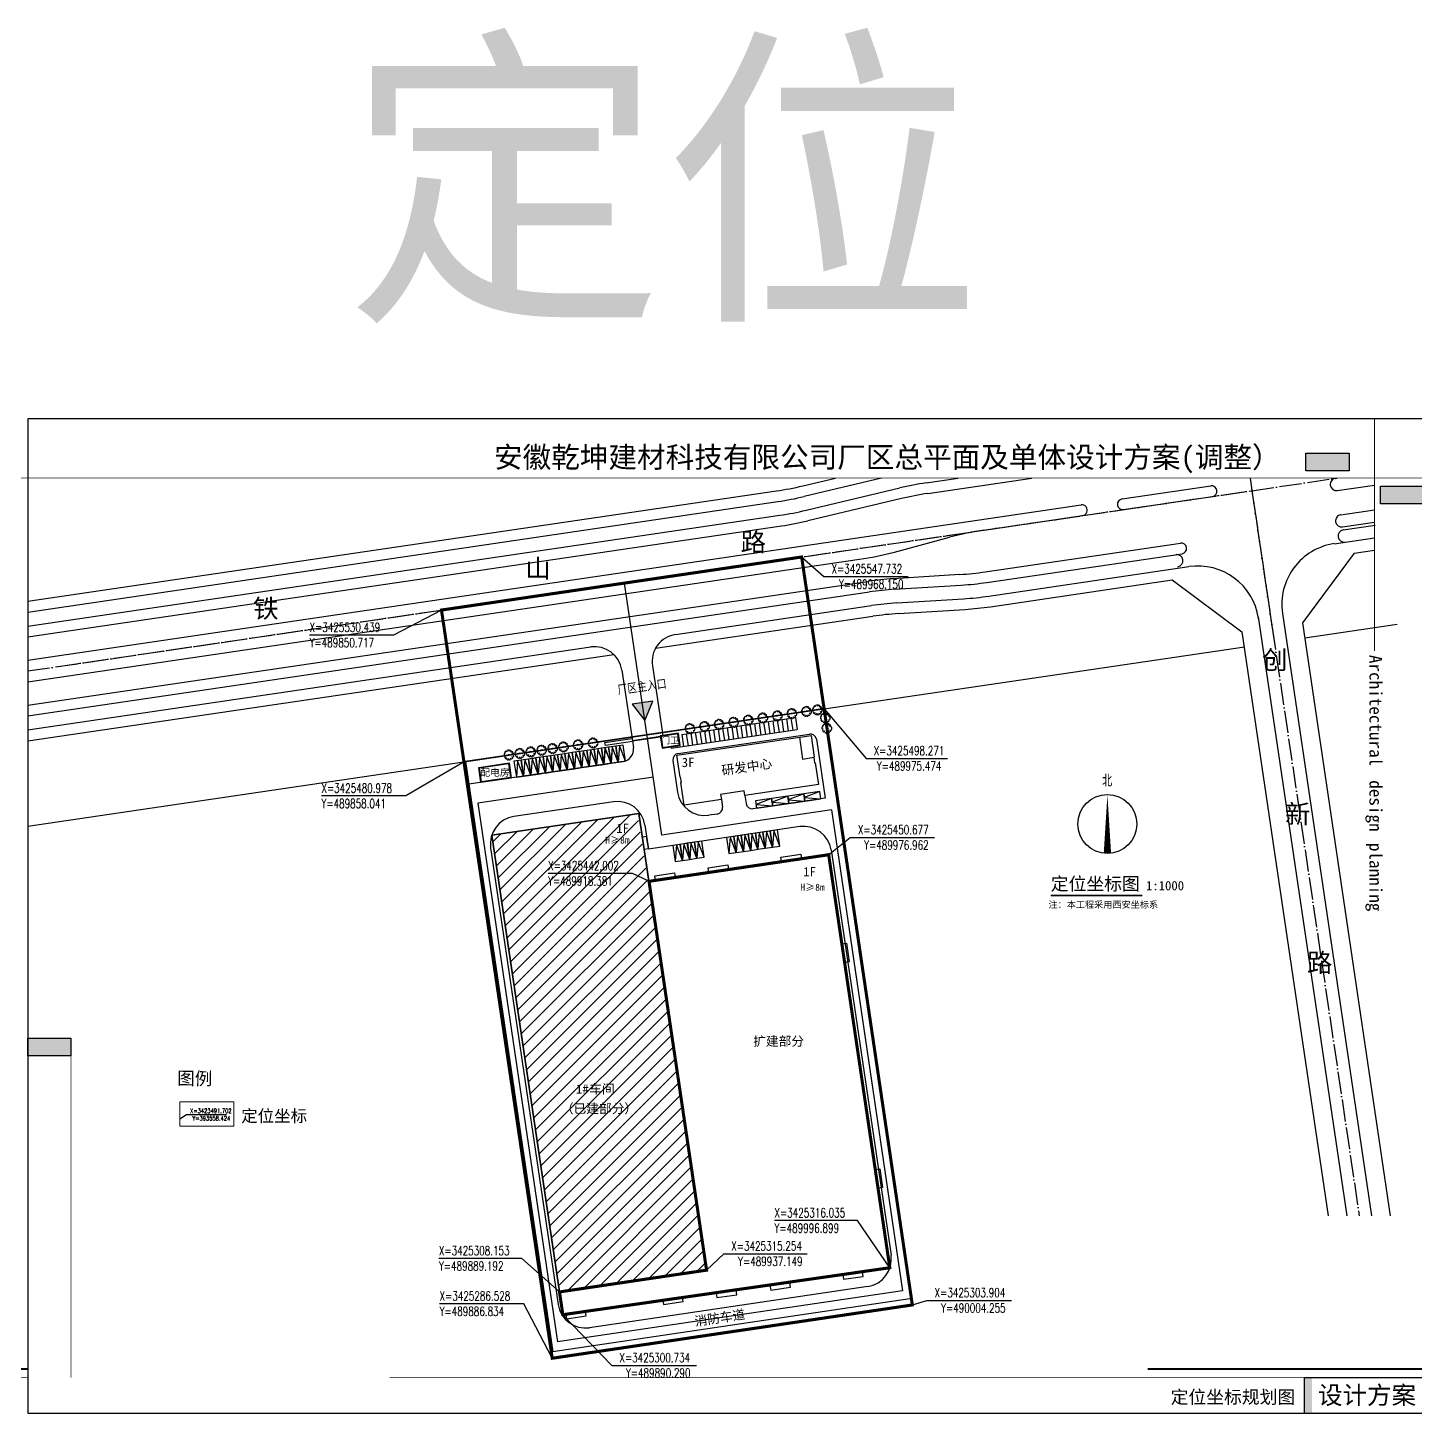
# Model space of a CAD drawing. Header units: millimetres. Extents: x 475841 to 500774, y 3420694 to 3426131.
# Drawn here: x 498940.1 to 499392.5, y 3425615.2 to 3426066.8 of the extents above; entities that cross this region are included whole.
import ezdxf

# ---------------------------------------------------------------- set-up
doc = ezdxf.new("R2010")
doc.units = ezdxf.units.MM
doc.header["$LTSCALE"] = 10
for name, pattern in [('ACAD_ISO04W100', [30.5, 24, -3, 0.5, -3]), ('ACAD_ISO05W100', [33, 24, -3, 0, -3, 0, -3]), ('DASH', [0.35, 0.25, -0.1]), ('LINETYPE1', [500.1, 500, -0.1])]:
    doc.linetypes.add(name, pattern=pattern)
doc.layers.get('0').update_dxf_attribs({"linetype": 'CONTINUOUS'})
doc.layers.get('Defpoints').update_dxf_attribs({"linetype": 'CONTINUOUS'})
for name, color, linetype in [('99999', 7, 'CONTINUOUS'), ('DIM_COOR', 3, 'CONTINUOUS'), ('DIM_SYMB', 3, 'CONTINUOUS'), ('E02', 7, 'CONTINUOUS'), ('PUB_TEXT', 7, 'CONTINUOUS'), ('PUB_TITLE', 4, 'CONTINUOUS'), ('Road', 7, 'CONTINUOUS'), ('ROAD-1', 75, 'CONTINUOUS'), ('TREE', 66, 'CONTINUOUS'), ('XROAD', 7, 'CONTINUOUS'), ('停车位', 152, 'CONTINUOUS'), ('原道路', 7, 'CONTINUOUS'), ('建筑', 2, 'CONTINUOUS'), ('建筑外', 2, 'CONTINUOUS'), ('用地红线', 1, 'CONTINUOUS'), ('线', 144, 'CONTINUOUS'), ('道路', 150, 'CONTINUOUS')]:
    doc.layers.add(name, color=color, linetype=linetype)
doc.layers.add('gfgf', color=3, linetype='CONTINUOUS', lineweight=5)
doc.styles.add('_TCH_DIM', font='SIMPLEX', dxfattribs={"bigfont": 'GBCBIG'})
doc.styles.add('DIMST', font='SimSun.ttf', dxfattribs={"width": 0.8})
doc.styles.add('宋体', font='NSimSun.ttf')
doc.styles.add('黑体', font='simhei.ttf', dxfattribs={"width": 0.8, "height": 25})

# ---------------------------------------------------------------- blocks, each defined once
blk = doc.blocks.new('dfghfg')
at = {"layer": 'TREE', "color": 68, "linetype": 'ByBlock'}
for p, q in [((509406.27, 3423593.02), (509406.62, 3423593.06)), ((509406.62, 3423593.06), (509406.36, 3423593.2)), ((509406.36, 3423593.2), (509406.36, 3423593.2))]:
    blk.add_line(p, q, dxfattribs=at)
blk.add_circle((509407.71, 3423592.55), 0.115, dxfattribs=at)
for centre, radius, start, end in [((509407.79, 3423592.49), 1.61, 160.8426, 187.275), ((509405.98, 3423589.66), 2.64, 77.3728, 85.4649), ((509407.8, 3423590.98), 1.76, 134.7782, 147.3315), ((509407.79, 3423592.49), 1.57, 200.8103, 231.4392), ((509407.79, 3423592.49), 1.58, 126.0751, 153.6245), ((509407.06, 3423591.29), 0.262, 97.741, 188.8108), ((509406.75, 3423593.1), 0.673, 48.5203, 80.5151), ((509403.76, 3423590.92), 3.32, 2.9465, 10.9238), ((509407.79, 3423592.49), 1.57, 243.1498, 261.8356), ((509407.79, 3423592.49), 1.6, 89.3321, 114.3856), ((509406.84, 3423593.68), 0.39, 343.6555, 39.76), ((509408.19, 3423591.15), 0.661, 160.6008, 199.3992), ((509408.11, 3423591.41), 0.534, 186.1911, 248.4952), ((509407.29, 3423593.83), 0.579, 352.0775, 26.6129), ((509407.56, 3423594.25), 0.606, 304.1868, 338.5411), ((509407.79, 3423592.49), 1.58, 274.7236, 290.3277), ((509407.79, 3423592.49), 1.59, 62.8767, 77.7021), ((509408.7, 3423591.35), 0.49, 170.6314, 220.6278), ((509408.79, 3423592.13), 0.9, 230.4582, 263.1093), ((509408.05, 3423593.91), 0.461, 315.8454, 359.7651), ((509407.08, 3423598.27), 4.9, 285.4397, 290.7099), ((509409.05, 3423592.61), 0.701, 83.5323, 121.6544), ((509410.69, 3423598.75), 5.9, 250.0865, 256.3451), ((509407.79, 3423592.49), 1.54, 305.394, 326.2464), ((509408.89, 3423593.88), 1.97, 266.7455, 282.0146), ((509407.81, 3423590.59), 1.64, 39.6536, 53.993), ((509407.79, 3423592.49), 1.57, 31.4098, 49.4753), ((509407.79, 3423592.49), 1.6, 340.3307, 19.43)]:
    blk.add_arc(centre, radius, start, end, dxfattribs=at)
blk = doc.blocks.new('fgh')
at = {"layer": '线'}
for points in [[(490802.03, 3425524.69), (490815.46, 3425524.69), (490815.46, 3425530.2), (490802.03, 3425530.2)], [(490825.18, 3425514.42), (490838.61, 3425514.42), (490838.61, 3425519.93), (490825.18, 3425519.93)], [(490405.09, 3425343.06), (490418.52, 3425343.06), (490418.52, 3425348.57), (490405.09, 3425348.57)]]:
    blk.add_hatch(color=253, dxfattribs=at).paths.add_polyline_path(points)
h = blk.add_hatch(color=253, dxfattribs=at)
h.paths.add_polyline_path([(490841.68, 3425232.11), (490841.68, 3425243.14), (490801.51, 3425243.14), (490801.51, 3425232.11)])
h.paths.add_polyline_path([(490803.95, 3425232.35), (490839.35, 3425232.35), (490839.35, 3425243.28), (490803.95, 3425243.28)])
at = {"color": 253}
for points, const_width in [([(490823.31, 3425540.81), (490823.31, 3425468.77)], 0.22), ([(490841.68, 3425522.44), (490405.09, 3425522.44)], 0.22), ([(490418.52, 3425348.57), (490418.52, 3425243.14)], 0.22), ([(490841.68, 3425245.82), (490752.91, 3425245.82)], 0.588)]:
    blk.add_lwpolyline(points, dxfattribs=dict(at, const_width=const_width))
at = {"layer": 'PUB_TITLE', "color": 6}
blk.add_lwpolyline([(490405.09, 3425232.11), (490841.68, 3425232.11), (490841.68, 3425540.81), (490405.09, 3425540.81)], close=True, dxfattribs=at)
at = {"layer": '线', "color": 253}
for points in [[(490802.03, 3425530.2), (490815.46, 3425530.2), (490815.46, 3425524.69), (490802.03, 3425524.69)], [(490825.18, 3425519.93), (490838.61, 3425519.93), (490838.61, 3425514.42), (490825.18, 3425514.42)], [(490405.09, 3425348.57), (490418.52, 3425348.57), (490418.52, 3425343.06), (490405.09, 3425343.06)], [(490841.68, 3425243.14), (490801.51, 3425243.14), (490801.51, 3425232.11), (490841.68, 3425232.11)]]:
    blk.add_lwpolyline(points, close=True, dxfattribs=at)
at = {"layer": '线', "color": 253, "const_width": 0.22}
blk.add_lwpolyline([(490841.68, 3425243.14), (490517.49, 3425243.14)], dxfattribs=at)
at = {"layer": 'PUB_TEXT', "style": '宋体'}
for s, height, p in [('安徽乾坤建材科技有限公司厂区总平面及单体设计方案(调整）', 6.5127, (490549.88, 3425525.7)), ('设计方案', 5.582, (490805.77, 3425234.95))]:
    blk.add_text(s, height=height, dxfattribs=at).set_placement(p)
for s, height, p in [('Architectural', 3.9076, (490821.75, 3425467.55)), ('design', 3.908, (490821.75, 3425428.64)), ('planning', 3.908, (490821.75, 3425409.19))]:
    blk.add_text(s, height=height, rotation=270, dxfattribs=at).set_placement(p)
blk = doc.blocks.new('sdfedf')
at = {"layer": '停车位', "linetype": 'Continuous', "flags": 128}
for points in [[(40390647.63, 3427557.29), (40390647.63, 3427562.59), (40390650.03, 3427562.59), (40390650.03, 3427557.29), (40390647.63, 3427557.29)], [(40390647.63, 3427557.29), (40390648.83, 3427562.59), (40390650.03, 3427557.29)]]:
    blk.add_lwpolyline(points, dxfattribs=at)
blk = doc.blocks.new('6')
at = {"layer": '建筑', "color": 8, "elevation": 1.33}
for points in [[(491009.53, 3426077.69), (491008.75, 3426082.93), (491006.38, 3426082.58), (491007.15, 3426077.34), (491009.53, 3426077.69)], [(491009.53, 3426077.69), (491007.57, 3426082.75), (491007.15, 3426077.34)]]:
    blk.add_lwpolyline(points, dxfattribs=at)

msp = doc.modelspace()

# ---------------------------------------------------------------- hatches: boundary and pattern name
msp.add_hatch(color=1).paths.add_polyline_path([(499137.208, 3425846.374), (499141.332, 3425840.981), (499143.94, 3425847.249)])
h = msp.add_hatch()
h.set_pattern_fill('ANSI31', color=256, scale=2, style=0)
h.set_pattern_definition([(45, (9224.2732, 346.565), (-2.2450640303, 2.2450640303), [])])
h.paths.add_polyline_path([(499091.423, 3425803.575), (499138.886, 3425810.603), (499161.422, 3425661.819), (499113.465, 3425654.718)])

# ---------------------------------------------------------------- linework, layer by layer
at = {"color": 253}
for points, const_width in [([(498940.084, 3425920.009), (498481.664, 3425920.009)], 0.232), ([(498940.084, 3425629.557), (498846.872, 3425629.557)], 0.617)]:
    msp.add_lwpolyline(points, dxfattribs=dict(at, const_width=const_width))
at = {"color": 1, "elevation": 1.333}
msp.add_lwpolyline([(499143.94, 3425847.249), (499137.208, 3425846.374), (499141.332, 3425840.981)], close=True, dxfattribs=at)
at = {"layer": 'Defpoints', "elevation": 1.333, "flags": 128}
for points in [[(499192.424, 3425894.297), (499228.528, 3425650.469)], [(499074.99, 3425877.004), (499111.107, 3425633.093)]]:
    msp.add_lwpolyline(points, dxfattribs=at)
at = {"layer": 'DIM_COOR', "color": 3}
for p, q in [((499192.424, 3425894.297), (499199.673, 3425887.902)), ((499199.673, 3425887.902), (499227.173, 3425887.902)), ((499075.03, 3425877.01), (499059.364, 3425868.839)), ((499059.364, 3425868.839), (499031.974, 3425868.839)), ((499199.748, 3425844.837), (499213.511, 3425828.613)), ((499082.353, 3425827.549), (499063.337, 3425816.401)), ((499213.511, 3425828.613), (499240.021, 3425828.613)), ((499063.337, 3425816.401), (499035.837, 3425816.401)), ((499201.235, 3425797.242), (499208.288, 3425802.852)), ((499208.288, 3425802.852), (499235.788, 3425802.852)), ((499137.266, 3425791.166), (499109.766, 3425791.166)), ((499142.654, 3425788.567), (499137.266, 3425791.166)), ((499210.635, 3425677.98), (499183.575, 3425677.98)), ((499221.172, 3425662.6), (499210.635, 3425677.98)), ((499101.212, 3425665.622), (499074.152, 3425665.622)), ((499113.465, 3425654.718), (499101.212, 3425665.622)), ((499161.422, 3425661.819), (499167.017, 3425667.131)), ((499167.017, 3425667.131), (499194.187, 3425667.131)), ((499101.864, 3425650.839), (499074.364, 3425650.839)), ((499111.107, 3425633.093), (499101.864, 3425650.839)), ((499228.528, 3425650.469), (499233.274, 3425651.935)), ((499233.274, 3425651.935), (499260.884, 3425651.935)), ((499114.564, 3425647.299), (499130.511, 3425630.781)), ((499130.511, 3425630.781), (499158.121, 3425630.781))]:
    msp.add_line(p, q, dxfattribs=at)
at = {"layer": 'DIM_COOR', "linetype": 'LINETYPE1'}
for p, q in [((498989.721, 3425711.183), (498991.863, 3425712.533)), ((498991.863, 3425712.533), (499004.852, 3425712.533))]:
    msp.add_line(p, q, dxfattribs=at)
at = {"layer": 'DIM_SYMB', "linetype": 'Continuous', "elevation": 1.333}
msp.add_lwpolyline([(499292.128, 3425797.643, 2.4, 0, 0), (499292.128, 3425816.843, 0, 0, 0)], format="xyseb", dxfattribs=at)
at = {"layer": 'DIM_SYMB', "const_width": 0.56, "elevation": 1.333}
msp.add_lwpolyline([(499273.664, 3425783.947), (499303.471, 3425783.947)], dxfattribs=at)
at = {"layer": 'DIM_SYMB', "linetype": 'Continuous'}
msp.add_circle((499292.128, 3425807.243, 1.333), 9.6, dxfattribs=at)
at = {"layer": 'E02', "color": 1, "linetype": 'ACAD_ISO04W100', "ltscale": 0.03}
for p, q in [((499338.634, 3425920.01, 1.333), (499346.598, 3425866.229, 1.333)), ((499339.24, 3425915.918, 1.333), (499367.03, 3425920.01, 1.333)), ((499339.24, 3425915.918, 1.333), (499367.03, 3425920.01, 1.333)), ((499339.24, 3425915.918, 1.333), (499367.03, 3425920.01, 1.333)), ((499339.24, 3425915.918, 1.333), (499367.03, 3425920.01, 1.333)), ((498940.084, 3425857.137, 1.333), (499339.24, 3425915.918, 1.333)), ((498950.122, 3425858.616, 1.333), (499339.24, 3425915.918, 1.333)), ((498950.122, 3425858.616, 1.333), (499339.24, 3425915.918, 1.333))]:
    msp.add_line(p, q, dxfattribs=at)
at = {"layer": 'E02', "color": 1, "linetype": 'ACAD_ISO04W100', "ltscale": 0.03, "elevation": 1.333, "flags": 128}
msp.add_lwpolyline([(499339.149, 3425916.532), (499374.242, 3425679.541)], dxfattribs=at)
at = {"layer": 'gfgf'}
msp.add_lwpolyline([(498989.721, 3425716.633), (499007.264, 3425716.633), (499007.264, 3425708.784), (498989.721, 3425708.784)], close=True, dxfattribs=at)
at = {"layer": 'Road', "ltscale": 0.5}
for p, q in [((499218.495, 3425920.01, 1.333), (499193.277, 3425914.013, 1.333)), ((499253.457, 3425881.553, 1.333), (499318.661, 3425891.155, 1.333)), ((499253.457, 3425881.553, 1.333), (499318.661, 3425891.155, 1.333))]:
    msp.add_line(p, q, dxfattribs=at)
at = {"layer": 'Road'}
msp.add_line((499366.076, 3425898.643, 1.333), (499379.209, 3425900.577, 1.333), dxfattribs=at)
msp.add_line((499366.076, 3425898.643, 1.333), (499379.209, 3425900.577, 1.333), dxfattribs=at)
msp.add_line((499366.076, 3425898.643, 1.333), (499379.209, 3425900.577, 1.333), dxfattribs=at)
msp.add_line((499366.076, 3425898.643, 1.333), (499379.209, 3425900.577, 1.333), dxfattribs=at)
msp.add_line((499366.076, 3425898.643, 1.333), (499379.209, 3425900.577, 1.333), dxfattribs=at)
at = {"layer": 'ROAD-1', "ltscale": 0.5}
for p, q in [((499193.889, 3425909.552, 1.333), (499224.456, 3425916.822, 1.333)), ((499193.889, 3425909.552, 1.333), (499224.456, 3425916.822, 1.333)), ((499233.067, 3425918.477, 1.333), (499243.48, 3425920.01, 1.333)), ((499233.067, 3425918.477, 1.333), (499243.48, 3425920.01, 1.333)), ((499233.577, 3425915.014, 1.333), (499267.503, 3425920.01, 1.333)), ((499233.577, 3425915.014, 1.333), (499267.503, 3425920.01, 1.333)), ((499296.898, 3425913.22, 1.333), (499325.836, 3425917.481, 1.333)), ((499296.898, 3425913.22, 1.333), (499325.836, 3425917.481, 1.333)), ((499225.009, 3425913.368, 1.333), (499194.442, 3425906.098, 1.333)), ((499225.009, 3425913.368, 1.333), (499194.442, 3425906.098, 1.333)), ((499297.408, 3425909.757, 1.333), (499326.346, 3425914.019, 1.333)), ((499297.408, 3425909.757, 1.333), (499326.346, 3425914.019, 1.333)), ((498940.084, 3425860.675, 1.333), (499283.542, 3425911.253, 1.333)), ((498940.084, 3425871.794, 1.333), (499185.364, 3425907.914, 1.333)), ((499251.961, 3425903.065, 1.333), (499284.052, 3425907.791, 1.333)), ((498940.084, 3425868.256, 1.333), (499185.874, 3425904.451, 1.333)), ((499222.654, 3425895.892, 1.333), (499240.595, 3425900.71, 1.333)), ((499252.292, 3425889.468, 1.333), (499315.946, 3425898.842, 1.333)), ((499252.292, 3425889.468, 1.333), (499315.946, 3425898.842, 1.333)), ((498940.084, 3425853.6, 1.333), (499211.288, 3425893.538, 1.333)), ((499252.802, 3425886.005, 1.333), (499316.456, 3425895.379, 1.333)), ((499252.802, 3425886.005, 1.333), (499316.456, 3425895.379, 1.333)), ((498940.084, 3425846.019, 1.333), (499214.017, 3425886.359, 1.333)), ((499244.025, 3425888.6, 1.333), (499222.284, 3425887.227, 1.333)), ((499222.752, 3425883.76, 1.333), (499244.494, 3425885.133, 1.333)), ((498940.084, 3425842.481, 1.333), (499214.527, 3425882.896, 1.333))]:
    msp.add_line(p, q, dxfattribs=at)
at = {"layer": 'ROAD-1'}
for p, q in [((499366.482, 3425919.929, 1.333), (499367.03, 3425920.01, 1.333)), ((499366.482, 3425919.929, 1.333), (499367.03, 3425920.01, 1.333)), ((499367.064, 3425915.972, 1.333), (499379.209, 3425917.76, 1.333)), ((499367.064, 3425915.972, 1.333), (499379.209, 3425917.76, 1.333)), ((499367.064, 3425915.972, 1.333), (499379.209, 3425917.76, 1.333)), ((499367.064, 3425915.972, 1.333), (499379.209, 3425917.76, 1.333)), ((499368.226, 3425908.057, 1.333), (499379.209, 3425909.674, 1.333)), ((499368.226, 3425908.057, 1.333), (499379.209, 3425909.674, 1.333)), ((499368.226, 3425908.057, 1.333), (499379.209, 3425909.674, 1.333)), ((499368.226, 3425908.057, 1.333), (499379.209, 3425909.674, 1.333)), ((499368.809, 3425904.099, 1.333), (499379.209, 3425905.631, 1.333)), ((499368.809, 3425904.099, 1.333), (499379.209, 3425905.631, 1.333)), ((499368.809, 3425904.099, 1.333), (499379.209, 3425905.631, 1.333)), ((499368.809, 3425904.099, 1.333), (499379.209, 3425905.631, 1.333)), ((499369.008, 3425903.118, 1.333), (499379.409, 3425904.65, 1.333))]:
    msp.add_line(p, q, dxfattribs=at)
at = {"layer": 'ROAD-1', "ltscale": 0.5}
for centre, radius, start, end in [((499247.709, 3425819.049, 1.333), 100.5, 98.37724, 103.37788), ((499326.091, 3425915.75, 1.333), 1.75, 278.37724, 98.37724), ((499248.146, 3425816.081, 1.333), 100, 98.37724, 103.37788), ((499297.153, 3425911.489, 1.333), 1.75, 98.37909, 278.37909), ((499170.868, 3426006.352, 1.333), 99.5, 278.37724, 283.37788), ((499283.797, 3425909.522, 1.333), 1.75, 278.37887, 98.37887), ((499171.305, 3426003.384, 1.333), 100, 278.37724, 283.37788), ((499266.53, 3425804.132, 1.333), 100, 98.37724, 105.03166), ((499316.201, 3425897.11, 1.333), 1.75, 278.37724, 98.37724), ((499196.719, 3425992.471, 1.333), 100, 278.37724, 285.03166), ((499237.723, 3425988.401, 1.333), 100, 273.61359, 278.37724), ((499228.586, 3425787.426, 1.333), 100, 93.61359, 98.37724), ((499238.16, 3425985.433, 1.333), 100.5, 273.61359, 278.37724), ((499229.023, 3425784.458, 1.333), 99.5, 93.61359, 98.37724)]:
    msp.add_arc(centre, radius, start, end, dxfattribs=at)
at = {"layer": 'ROAD-1'}
for centre, start, end in [((499366.773, 3425917.951, 1.333), 98.37724, 188.37724), ((499366.773, 3425917.951, 1.333), 188.37724, 278.37724), ((499368.517, 3425906.078, 1.333), 98.37724, 188.37724), ((499368.517, 3425906.078, 1.333), 98.37724, 188.37724), ((499368.517, 3425906.078, 1.333), 188.37724, 278.37724), ((499368.517, 3425906.078, 1.333), 188.37724, 278.37724), ((499369.299, 3425901.139, 1.333), 98.37724, 278.37724), ((499369.299, 3425901.139, 1.333), 98.37724, 278.37724), ((499314.787, 3425893.112, 1.333), 278.37724, 98.37724)]:
    msp.add_arc(centre, 2, start, end, dxfattribs=at)
at = {"layer": 'XROAD', "color": 4, "ltscale": 0.5}
for p, q in [((499192.767, 3425917.475, 1.333), (499203.425, 3425920.01, 1.333)), ((499253.967, 3425878.091, 1.333), (499313.222, 3425886.817, 1.333))]:
    msp.add_line(p, q, dxfattribs=at)
at = {"layer": 'XROAD', "color": 4}
msp.add_line((499372.582, 3425895.558, 1.333), (499379.209, 3425896.534, 1.333), dxfattribs=at)
msp.add_line((499372.582, 3425895.558, 1.333), (499379.209, 3425896.534, 1.333), dxfattribs=at)
msp.add_line((499372.582, 3425895.558, 1.333), (499379.209, 3425896.534, 1.333), dxfattribs=at)
at = {"layer": 'XROAD'}
for p, q in [((499356.458, 3425867.914, 1.333), (499386.622, 3425872.356, 1.333)), ((499199.748, 3425844.837, 1.333), (499334.692, 3425864.709, 1.333)), ((499334.692, 3425864.709, 1.333), (499336.671, 3425865, 1.333)), ((498940.084, 3425806.598, 1.333), (499082.314, 3425827.543, 1.333))]:
    msp.add_line(p, q, dxfattribs=at)
at = {"layer": '建筑', "color": 8}
for p, q in [((499253.457, 3425881.553, 1.333), (499318.661, 3425891.155, 1.333)), ((499146.862, 3425803.64, 1.333), (499134.696, 3425885.797, 1.333)), ((499253.967, 3425878.091, 1.333), (499313.222, 3425886.817, 1.333)), ((499313.222, 3425886.817, 1.333), (499335.939, 3425869.946, 1.333)), ((499223.449, 3425879.312, 1.333), (499245.191, 3425880.685, 1.333)), ((499151.337, 3425869.042, 1.333), (499215.183, 3425878.444, 1.333)), ((499223.959, 3425875.849, 1.333), (499245.701, 3425877.223, 1.333)), ((499144.799, 3425864.541, 1.333), (499215.693, 3425874.981, 1.333)), ((499341.294, 3425874.739, 1.333), (499370.198, 3425679.541, 1.333)), ((499335.939, 3425869.946, 1.333), (499364.133, 3425679.541, 1.333)), ((498940.084, 3425837.933, 1.333), (499123.636, 3425864.963, 1.333)), ((498940.084, 3425834.395, 1.333), (499131.194, 3425862.538, 1.333)), ((499133.85, 3425857.377, 1.333), (499137.581, 3425832.181, 1.333)), ((499143.745, 3425858.82, 1.333), (499147.114, 3425836.071, 1.333)), ((499153.31, 3425836.483, 1.333), (499190.406, 3425841.972, 1.333)), ((499172.599, 3425839.337, 1.333), (499173.185, 3425835.38, 1.333)), ((499174.083, 3425839.557, 1.333), (499174.669, 3425835.6, 1.333)), ((499175.567, 3425839.776, 1.333), (499176.153, 3425835.82, 1.333)), ((499177.051, 3425839.996, 1.333), (499177.637, 3425836.039, 1.333)), ((499178.535, 3425840.216, 1.333), (499179.12, 3425836.259, 1.333)), ((499180.019, 3425840.435, 1.333), (499180.604, 3425836.478, 1.333)), ((499181.503, 3425840.655, 1.333), (499182.088, 3425836.698, 1.333)), ((499182.986, 3425840.874, 1.333), (499183.572, 3425836.918, 1.333)), ((499184.47, 3425841.094, 1.333), (499185.056, 3425837.137, 1.333)), ((499185.954, 3425841.314, 1.333), (499186.54, 3425837.357, 1.333)), ((499187.438, 3425841.533, 1.333), (499188.023, 3425837.576, 1.333)), ((499188.922, 3425841.753, 1.333), (499189.507, 3425837.796, 1.333)), ((499190.406, 3425841.972, 1.333), (499190.991, 3425838.015, 1.333)), ((499137.235, 3425834.514, 1.333), (499146.374, 3425835.866, 1.333)), ((499137.265, 3425834.316, 1.333), (499146.403, 3425835.668, 1.333)), ((499152.277, 3425836.835, 1.333), (499146.341, 3425835.957, 1.333)), ((499146.341, 3425835.957, 1.333), (499146.927, 3425832, 1.333)), ((499149.872, 3425831.93, 1.333), (499190.991, 3425838.015, 1.333)), ((499151.731, 3425829.673, 1.333), (499195.494, 3425836.153, 1.333)), ((499152.145, 3425830.24, 1.333), (499194.956, 3425836.579, 1.333)), ((499152.862, 3425832.878, 1.333), (499152.277, 3425836.835, 1.333)), ((499153.31, 3425836.483, 1.333), (499153.895, 3425832.526, 1.333)), ((499154.793, 3425836.702, 1.333), (499155.379, 3425832.745, 1.333)), ((499156.277, 3425836.922, 1.333), (499156.863, 3425832.965, 1.333)), ((499157.761, 3425837.141, 1.333), (499158.347, 3425833.184, 1.333)), ((499159.245, 3425837.361, 1.333), (499159.831, 3425833.404, 1.333)), ((499160.729, 3425837.581, 1.333), (499161.314, 3425833.624, 1.333)), ((499162.213, 3425837.8, 1.333), (499162.798, 3425833.843, 1.333)), ((499163.696, 3425838.02, 1.333), (499164.282, 3425834.063, 1.333)), ((499165.18, 3425838.239, 1.333), (499165.766, 3425834.282, 1.333)), ((499166.664, 3425838.459, 1.333), (499167.25, 3425834.502, 1.333)), ((499168.148, 3425838.679, 1.333), (499168.734, 3425834.722, 1.333)), ((499169.632, 3425838.898, 1.333), (499170.217, 3425834.941, 1.333)), ((499171.116, 3425839.118, 1.333), (499171.701, 3425835.161, 1.333)), ((499195.494, 3425836.153, 1.333), (499196.554, 3425828.991, 1.333)), ((499197.228, 3425834.894, 1.333), (499200.069, 3425815.703, 1.333)), ((499146.92, 3425832.046, 1.333), (499152.855, 3425832.925, 1.333)), ((499146.927, 3425832, 1.333), (499152.862, 3425832.878, 1.333)), ((499149.799, 3425832.425, 1.333), (499149.872, 3425831.93, 1.333)), ((499134.21, 3425827.638, 1.333), (499083.908, 3425820.19, 1.333)), ((499150.459, 3425827.968, 1.333), (499151.982, 3425817.681, 1.333)), ((499152.791, 3425822.511, 1.333), (499151.731, 3425829.673, 1.333)), ((499196.396, 3425828.968, 1.333), (499196.654, 3425827.227, 1.333)), ((499196.654, 3425827.227, 1.333), (499196.812, 3425827.25, 1.333)), ((499196.812, 3425827.25, 1.333), (499197.872, 3425820.088, 1.333)), ((499144.07, 3425822.49, 1.333), (499086.844, 3425814.017, 1.333)), ((499152.95, 3425822.535, 1.333), (499152.791, 3425822.511, 1.333)), ((499153.207, 3425820.794, 1.333), (499152.95, 3425822.535, 1.333)), ((499153.049, 3425820.77, 1.333), (499153.207, 3425820.794, 1.333)), ((499154.133, 3425813.45, 1.333), (499153.049, 3425820.77, 1.333)), ((499173.674, 3425818.022, 1.333), (499165.998, 3425816.885, 1.333)), ((499165.998, 3425816.885, 1.333), (499166.241, 3425815.243, 1.333)), ((499173.894, 3425816.538, 1.333), (499173.674, 3425818.022, 1.333)), ((499197.872, 3425820.088, 1.333), (499173.894, 3425816.538, 1.333)), ((499086.844, 3425814.017, 1.333), (499112.838, 3425638.471, 1.333)), ((499131.1, 3425814.505, 1.333), (499098.604, 3425809.693, 1.333)), ((499166.241, 3425815.243, 1.333), (499154.133, 3425813.45, 1.333)), ((499166.241, 3425815.243, 1.333), (499166.607, 3425812.77, 1.333)), ((499173.894, 3425816.538, 1.333), (499174.284, 3425813.907, 1.333)), ((499200.069, 3425815.703, 1.333), (499176.555, 3425812.221, 1.333)), ((499202.109, 3425811.821, 1.333), (499146.862, 3425803.64, 1.333)), ((499164.922, 3425810.499, 1.333), (499162.204, 3425810.096, 1.333)), ((499202.109, 3425811.821, 1.333), (499225.312, 3425655.125, 1.333)), ((499141.321, 3425806.92, 1.333), (499142.481, 3425799.088, 1.333)), ((499191.793, 3425806.39, 1.333), (499142.481, 3425799.088, 1.333)), ((499091.02, 3425799.472, 1.333), (499113.059, 3425650.634, 1.333)), ((499202.015, 3425798.806, 1.333), (499221.576, 3425666.703, 1.333)), ((499225.312, 3425655.125, 1.333), (499112.838, 3425638.471, 1.333)), ((499213.991, 3425656.482, 1.333), (499123.28, 3425643.05, 1.333)), ((499227.73, 3425652.451, 1.333), (499111.299, 3425635.21, 1.333))]:
    msp.add_line(p, q, dxfattribs=at)
at = {"layer": '建筑'}
msp.add_line((499202.792, 3425786.726, 1.333), (499220.074, 3425670.019, 1.333), dxfattribs=at)
at = {"layer": '建筑', "color": 8, "elevation": 1.333}
msp.add_lwpolyline([(499128.271, 3425833.829), (499137.142, 3425835.142), (499137.294, 3425834.119), (499128.423, 3425832.805)], close=True, dxfattribs=at)
at = {"layer": '建筑', "elevation": 1.333, "flags": 128}
for points in [[(499146.927, 3425832), (499152.862, 3425832.878), (499152.277, 3425836.835), (499146.341, 3425835.957)], [(499147.095, 3425832.227), (499152.635, 3425833.047), (499152.108, 3425836.608), (499146.568, 3425835.788)]]:
    msp.add_lwpolyline(points, close=True, dxfattribs=at)
at = {"layer": '建筑', "color": 8, "elevation": 1.333, "flags": 128}
for points in [[(499147.095, 3425832.227), (499152.635, 3425833.047), (499152.108, 3425836.608), (499146.568, 3425835.788)], [(499087.36, 3425825.554), (499096.856, 3425826.959), (499097.53, 3425822.409), (499088.033, 3425821.004)]]:
    msp.add_lwpolyline(points, close=True, dxfattribs=at)
at = {"layer": '建筑', "color": 8, "elevation": 1.333}
msp.add_lwpolyline([(499191.683, 3425835.589), (499192.743, 3425828.427), (499196.542, 3425828.99)], dxfattribs=at)
at = {"layer": '建筑', "color": 8, "elevation": 1.333, "flags": 128}
for points in [[(499087.133, 3425825.723), (499097.025, 3425827.186), (499097.757, 3425822.24), (499087.865, 3425820.776), (499087.133, 3425825.723)], [(499113.465, 3425654.718), (499161.422, 3425661.819), (499161.422, 3425661.819), (499161.422, 3425661.819), (499142.654, 3425788.567), (499142.654, 3425788.567), (499139.38, 3425810.676), (499091.423, 3425803.575), (499113.465, 3425654.718)], [(499141.105, 3425799.029), (499142.46, 3425799.229), (499141.874, 3425803.186), (499140.519, 3425802.986)]]:
    msp.add_lwpolyline(points, dxfattribs=at)
at = {"layer": '建筑', "elevation": 1.333}
msp.add_lwpolyline([(499139.38, 3425810.676), (499161.422, 3425661.819), (499113.465, 3425654.718), (499091.423, 3425803.575)], close=True, dxfattribs=at)
at = {"layer": '建筑', "color": 8, "const_width": 1, "elevation": 1.333, "flags": 128}
msp.add_lwpolyline([(499113.465, 3425654.718), (499161.422, 3425661.819), (499142.654, 3425788.567), (499201.235, 3425797.242), (499221.172, 3425662.6), (499114.564, 3425647.299), (499113.465, 3425654.718)], dxfattribs=at)
at = {"layer": '建筑', "color": 8, "flags": 128}
for points in [[(499185.912, 3425794.973), (499185.693, 3425796.456), (499192.123, 3425797.408), (499192.342, 3425795.925)], [(499144.751, 3425788.878), (499144.531, 3425790.361), (499150.961, 3425791.314), (499151.181, 3425789.83)], [(499162.171, 3425791.457), (499161.952, 3425792.941), (499168.381, 3425793.893), (499168.601, 3425792.409)], [(499205.53, 3425768.238), (499207.014, 3425768.457), (499207.922, 3425762.324), (499206.438, 3425762.105)], [(499216.428, 3425694.64), (499217.912, 3425694.86), (499218.82, 3425688.727), (499217.336, 3425688.507)], [(499205.849, 3425660.331), (499206.069, 3425658.847), (499212.499, 3425659.799), (499212.279, 3425661.283)], [(499164.604, 3425654.337), (499164.823, 3425652.853), (499171.253, 3425653.806), (499171.033, 3425655.289)], [(499182.108, 3425656.815), (499182.328, 3425655.331), (499188.758, 3425656.283), (499188.538, 3425657.767)], [(499147.198, 3425652.131), (499147.417, 3425650.647), (499153.847, 3425651.599), (499153.628, 3425653.083)], [(499115.543, 3425647.444), (499115.763, 3425645.96), (499122.193, 3425646.912), (499121.973, 3425648.396)]]:
    msp.add_lwpolyline(points, dxfattribs=at)
at = {"layer": '建筑', "color": 8}
for centre, radius, start, end in [((499321.575, 3425871.369, 1.333), 20, 8.42291, 98.37724), ((499238.888, 3425980.486, 1.333), 100, 273.61359, 278.37724), ((499229.752, 3425779.511, 1.333), 100, 93.61359, 98.37724), ((499230.262, 3425776.048, 1.333), 100, 93.61359, 98.37724), ((499239.398, 3425977.024, 1.333), 100, 273.61359, 278.37724), ((499152.648, 3425860.138, 1.333), 9, 98.37724, 188.42283), ((499124.947, 3425856.059, 1.333), 9, 8.42283, 98.37724), ((499195.249, 3425834.601, 1.333), 2, 8.42283, 98.42283), ((499133.624, 3425831.595, 1.333), 4, 278.42283, 8.42283), ((499152.438, 3425828.261, 1.333), 2, 98.42283, 188.42283), ((499160.885, 3425818.999, 1.333), 9, 188.42283, 278.42283), ((499132.418, 3425805.602, 1.333), 9, 8.42283, 98.42283), ((499164.629, 3425812.477, 1.333), 2, 278.42283, 8.42283), ((499176.262, 3425814.2, 1.333), 2, 188.42283, 278.42283), ((499099.923, 3425800.79, 1.333), 9, 98.42283, 188.42283), ((499193.112, 3425797.487, 1.333), 9, 8.42283, 98.42283), ((499212.673, 3425665.385, 1.333), 9, 278.42283, 8.42283), ((499121.962, 3425651.953, 1.333), 9, 188.42283, 278.42283)]:
    msp.add_arc(centre, radius, start, end, dxfattribs=at)
at = {"layer": '建筑外'}
msp.add_line((499196.554, 3425828.991, 1.333), (499196.396, 3425828.968, 1.333), dxfattribs=at)
at = {"layer": '用地红线', "linetype": 'DASH', "const_width": 1, "elevation": 1.333, "flags": 128}
msp.add_lwpolyline([(499074.99, 3425877.004), (499192.424, 3425894.297), (499228.528, 3425650.469), (499111.107, 3425633.093), (499074.99, 3425877.004)], dxfattribs=at)
at = {"layer": '用地红线', "linetype": 'ACAD_ISO05W100', "ltscale": 0.02, "const_width": 0.5, "elevation": 1.333, "flags": 128}
msp.add_lwpolyline([(499111.107, 3425633.093), (499082.314, 3425827.543), (499199.748, 3425844.837), (499228.528, 3425650.469), (499111.107, 3425633.093)], dxfattribs=at)
at = {"layer": '线', "color": 253, "const_width": 0.232}
msp.add_lwpolyline([(498940.084, 3425626.744), (498599.684, 3425626.744)], dxfattribs=at)
at = {"layer": '道路'}
for p, q in [((499192.767, 3425917.475, 1.333), (499203.425, 3425920.01, 1.333)), ((499218.495, 3425920.01, 1.333), (499193.277, 3425914.013, 1.333)), ((498940.084, 3425879.88, 1.333), (499184.199, 3425915.829, 1.333)), ((498940.084, 3425876.342, 1.333), (499184.708, 3425912.366, 1.333)), ((499366.076, 3425898.643, 1.333), (499379.209, 3425900.577, 1.333)), ((499372.582, 3425895.558, 1.333), (499355.725, 3425872.86, 1.333)), ((499372.582, 3425895.558, 1.333), (499379.209, 3425896.534, 1.333)), ((499253.457, 3425881.553, 1.333), (499318.661, 3425891.155, 1.333)), ((499253.967, 3425878.091, 1.333), (499313.222, 3425886.817, 1.333)), ((499313.222, 3425886.817, 1.333), (499335.939, 3425869.946, 1.333)), ((499223.449, 3425879.312, 1.333), (499245.191, 3425880.685, 1.333)), ((499223.959, 3425875.849, 1.333), (499245.701, 3425877.223, 1.333)), ((499349.206, 3425875.927, 1.333), (499378.286, 3425679.541, 1.333)), ((499341.294, 3425874.739, 1.333), (499370.198, 3425679.541, 1.333)), ((499355.725, 3425872.86, 1.333), (499384.351, 3425679.541, 1.333)), ((499335.939, 3425869.946, 1.333), (499364.133, 3425679.541, 1.333)), ((499082.809, 3425827.616, 1.333), (499111.299, 3425635.21, 1.333)), ((499227.73, 3425652.451, 1.333), (499111.299, 3425635.21, 1.333))]:
    msp.add_line(p, q, dxfattribs=at)
for centre, radius, start, end in [((499169.63, 3426014.762, 1.333), 100, 278.37724, 283.37788), ((499170.139, 3426011.299, 1.333), 100, 278.37724, 283.37788), ((499368.99, 3425878.857, 1.333), 20, 98.37724, 188.42291), ((499368.99, 3425878.857, 1.333), 20, 98.37724, 188.42291)]:
    msp.add_arc(centre, radius, start, end, dxfattribs=at)

# ---------------------------------------------------------------- block references
for p in [(8106.493, -252.747), (8108.867, -252.396), (8111.241, -252.044), (8113.615, -251.693), (8115.989, -251.341), (8118.363, -250.99), (8120.737, -250.638), (8123.112, -250.287), (8125.486, -249.935), (8092.248, -254.857), (8094.622, -254.505), (8096.996, -254.154), (8099.37, -253.802), (8101.745, -253.45), (8104.119, -253.099), (8161.54, -279.724), (8163.914, -279.372), (8166.288, -279.02), (8168.662, -278.669), (8171.036, -278.317), (8173.41, -277.966), (8175.785, -277.614), (8144.027, -282.317, -1.333), (8146.401, -281.965, -1.333), (8148.775, -281.614, -1.333), (8151.15, -281.262, -1.333)]:
    msp.add_blockref('6', p)
at = {"extrusion": (-1.12989e-05, 8.38461e-06, 1), "rotation": 89.9980743990097}
for p in [(3925254.306, 2934692.428, 21.721), (3925259.548, 2934693.204, 21.04), (3925243.821, 2934690.875, 22.403), (3925249.063, 2934691.652, 21.721)]:
    msp.add_blockref('6', p, dxfattribs=at)
at = {"layer": '停车位', "linetype": 'Continuous', "xscale": -1, "rotation": 8.422831722242536}
for p in [(40956170.922, 5951547.35, 1.333), (40956173.296, 5951547.702, 1.333), (40956175.67, 5951548.053, 1.333), (40956178.044, 5951548.405, 1.333), (40956180.418, 5951548.756, 1.333), (40956182.792, 5951549.108, 1.333), (40956185.166, 5951549.459, 1.333), (40956187.54, 5951549.811, 1.333), (40956189.915, 5951550.162, 1.333), (40956156.677, 5951545.241, 1.333), (40956159.051, 5951545.592, 1.333), (40956161.425, 5951545.944, 1.333), (40956168.548, 5951546.998, 1.333), (40956225.969, 5951520.374, 1.333), (40956228.343, 5951520.725, 1.333), (40956230.717, 5951521.077, 1.333), (40956233.091, 5951521.428, 1.333), (40956235.465, 5951521.78, 1.333), (40956237.839, 5951522.132, 1.333), (40956240.213, 5951522.483, 1.333), (40956208.456, 5951517.781), (40956210.83, 5951518.132), (40956213.204, 5951518.484), (40956215.578, 5951518.835)]:
    msp.add_blockref('sdfedf', p, dxfattribs=at)
at = {"layer": '原道路', "linetype": 'Continuous'}
for p in [(-10223.268, 2250.019, 1.333), (-10223.268, 2250.019, 1.333), (-10218.528, 2250.743, 1.333), (-10218.528, 2250.743, 1.333), (-10213.78, 2251.446, 1.333), (-10213.78, 2251.446, 1.333), (-10210.219, 2251.974, 1.333), (-10210.219, 2251.974, 1.333), (-10251.766, 2245.822, 1.333), (-10251.766, 2245.822, 1.333), (-10247.018, 2246.522, 1.333), (-10247.018, 2246.522, 1.333), (-10247.018, 2246.522, 1.333), (-10247.018, 2246.522, 1.333), (-10242.267, 2247.222, 1.333), (-10242.267, 2247.222, 1.333), (-10242.267, 2247.222, 1.333), (-10242.267, 2247.222, 1.333), (-10237.522, 2247.92, 1.333), (-10237.522, 2247.92, 1.333), (-10237.522, 2247.92, 1.333), (-10237.522, 2247.92, 1.333), (-10232.768, 2248.62, 1.333), (-10232.768, 2248.62, 1.333), (-10228.018, 2249.32, 1.333), (-10228.018, 2249.32, 1.333), (-10207.639, 2249.323, 1.333), (-10207.639, 2249.323, 1.333), (-10207.141, 2245.963, 1.333), (-10207.141, 2245.963, 1.333), (-10207.141, 2245.963, 1.333), (-10207.141, 2245.963, 1.333), (-10283.365, 2241.161, 1.333), (-10283.365, 2241.161, 1.333), (-10310.812, 2237.228, 1.333), (-10310.812, 2237.228, 1.333), (-10307.251, 2237.756, 1.333), (-10307.251, 2237.756, 1.333), (-10303.69, 2238.283, 1.333), (-10303.69, 2238.283, 1.333), (-10300.129, 2238.81, 1.333), (-10300.129, 2238.81, 1.333), (-10296.568, 2239.338, 1.333), (-10296.568, 2239.338, 1.333), (-10293.007, 2239.865, 1.333), (-10293.007, 2239.865, 1.333), (-10288.258, 2240.568, 1.333), (-10288.258, 2240.568, 1.333)]:
    msp.add_blockref('dfghfg', p, dxfattribs=at)
at = {"layer": '建筑', "color": 8, "xscale": -1, "rotation": 8.422831722242536}
msp.add_blockref('sdfedf', (40956166.173, 5951546.647, 1.333), dxfattribs=at)
at = {"layer": '建筑外', "xscale": 1.049999999988358, "yscale": 1.049999999813735, "zscale": 1.05}
msp.add_blockref('fgh', (-15985.262, -170878.548), dxfattribs=at)

# ---------------------------------------------------------------- texts
at = {"layer": '99999', "style": '黑体'}
msp.add_text('注：本工程采用西安坐标系', height=2.1289, rotation=359.9952, dxfattribs=at).set_placement((499272.89, 3425779.911, 1.333))
at = {"layer": 'DIM_COOR', "color": 7, "style": '_TCH_DIM', "width": 0.705882}
for s, p in [('X=3425547.732', (499202.173, 3425888.952)), ('Y=489968.150', (499204.573, 3425883.944)), ('X=3425530.439', (499031.974, 3425869.889)), ('Y=489850.717', (499031.974, 3425864.88)), ('X=3425498.271', (499215.921, 3425829.663)), ('Y=489975.474', (499216.921, 3425824.654)), ('X=3425480.978', (499035.837, 3425817.451)), ('Y=489858.041', (499035.837, 3425812.442)), ('X=3425450.677', (499210.788, 3425803.902)), ('Y=489976.962', (499212.788, 3425798.894)), ('X=3425442.002', (499109.766, 3425792.216)), ('Y=489918.381', (499109.766, 3425787.208)), ('X=3425316.035', (499183.575, 3425679.03)), ('Y=489996.899', (499183.575, 3425674.021)), ('X=3425308.153', (499074.152, 3425666.672)), ('X=3425315.254', (499169.487, 3425668.181)), ('Y=489889.192', (499074.152, 3425661.664)), ('Y=489937.149', (499171.687, 3425663.172)), ('X=3425286.528', (499074.364, 3425651.889)), ('X=3425303.904', (499235.784, 3425652.985)), ('Y=489886.834', (499074.364, 3425646.88)), ('Y=490004.255', (499237.884, 3425647.976)), ('X=3425300.734', (499133.021, 3425631.831)), ('Y=489890.290', (499135.121, 3425626.822))]:
    msp.add_text(s, height=2.975, dxfattribs=at).set_placement(p)
at = {"layer": 'DIM_COOR', "linetype": 'LINETYPE1', "style": '_TCH_DIM', "width": 0.705882}
for s, p in [('X=3423491.702', (498993.044, 3425713.037)), ('Y=393558.424', (498993.764, 3425710.601))]:
    msp.add_text(s, height=1.428, dxfattribs=at).set_placement(p)
at = {"layer": 'PUB_TEXT', "style": '宋体'}
for s, height, p in [('定位', 75.9494, (499043.846, 3425979.08, 442.93)), ('路', 6.076, (499172.523, 3425896.139, 115.945)), ('山', 6.076, (499102.327, 3425887.548, 89.919)), ('铁', 6.076, (499013.587, 3425874.48, 89.919)), ('创', 6.076, (499342.59, 3425857.722, 89.919)), ('门卫', 2.1266, (499146.551, 3425833.434, 1.333)), ('门卫', 2.1266, (499146.551, 3425833.434, 1.333)), ('3F', 3.038, (499153.33, 3425825.812, 1.333)), ('新', 6.076, (499350.028, 3425807.488, 89.919)), ('H', 2.278, (499128.379, 3425800.888, 1.333)), ('H', 2.278, (499128.379, 3425800.888, 1.333)), ('≥', 2.278, (499130, 3425800.888, 1.333)), ('≥', 2.278, (499130, 3425800.888, 1.333)), ('1F', 3.038, (499131.988, 3425804.327, 1.333)), ('1F', 3.038, (499131.988, 3425804.327, 1.333)), ('8m', 2.2785, (499133.24, 3425800.888, 1.333)), ('8m', 2.2785, (499133.24, 3425800.888, 1.333)), ('1F', 3.038, (499192.941, 3425790.154, 1.333)), ('1F', 3.038, (499192.941, 3425790.154, 1.333)), ('定位坐标图', 4.2532, (499273.664, 3425785.634, 1.333)), ('H', 2.278, (499191.991, 3425785.501, 1.333)), ('H', 2.278, (499191.991, 3425785.501, 1.333)), ('≥', 2.278, (499193.611, 3425785.501, 1.333)), ('≥', 2.278, (499193.611, 3425785.501, 1.333)), ('8m', 2.2785, (499196.852, 3425785.501, 1.333)), ('8m', 2.2785, (499196.852, 3425785.501, 1.333)), ('1:1000', 3.038, (499304.715, 3425785.634, 1.333)), ('路', 6.076, (499357.206, 3425759.011, 89.919)), ('扩建部分', 3.038, (499176.638, 3425734.941, 89.919)), ('扩建部分', 3.038, (499176.638, 3425734.941, 89.919)), ('1#', 3.038, (499118.848, 3425719.359, 89.919)), ('1#', 3.038, (499118.848, 3425719.359, 89.919)), ('车间', 3.038, (499123.169, 3425719.359, 89.919)), ('车间', 3.038, (499123.169, 3425719.359, 89.919)), ('（已建部分）', 3.038, (499113.92, 3425712.989, 89.919)), ('（已建部分）', 3.038, (499113.92, 3425712.989, 89.919)), ('定位坐标规划图', 4.2532, (499312.746, 3425618.347, 1.333))]:
    msp.add_text(s, height=height, dxfattribs=at).set_placement(p)
at = {"layer": 'PUB_TEXT', "style": 'DIMST', "width": 0.8}
msp.add_text('厂区主入口', height=2.9456, rotation=7.65368, dxfattribs=at).set_placement((499132.59, 3425849.537, 1.333))
at = {"layer": 'PUB_TEXT', "style": '宋体'}
for s, height, rotation, p in [('研发中心', 3.038, 8.42283, (499166.559, 3425823.196, 1.333)), ('定位坐标', 3.9392, 360, (499009.69, 3425710.145)), ('消防车道', 3.038, 8.42283, (499157.784, 3425643.604, 1.333)), ('消防车道', 3.038, 8.42283, (499157.784, 3425643.604, 1.333))]:
    msp.add_text(s, height=height, rotation=rotation, dxfattribs=at).set_placement(p)
at = {"layer": 'PUB_TEXT', "linetype": 'Continuous', "style": '_TCH_DIM'}
msp.add_text('北', height=3.858, dxfattribs=at).set_placement((499290.422, 3425819.455, 1.333))
at = {"layer": 'PUB_TEXT', "linetype": 'Continuous', "style": '宋体'}
msp.add_text('图例', height=4.194, rotation=359, dxfattribs=at).set_placement((498988.786, 3425722.334))
at = {"layer": '建筑', "color": 8, "style": '宋体'}
msp.add_text('配电房', height=2.2785, dxfattribs=at).set_placement((499087.65, 3425822.916, 1.333))

doc.saveas('drawing.dxf')
